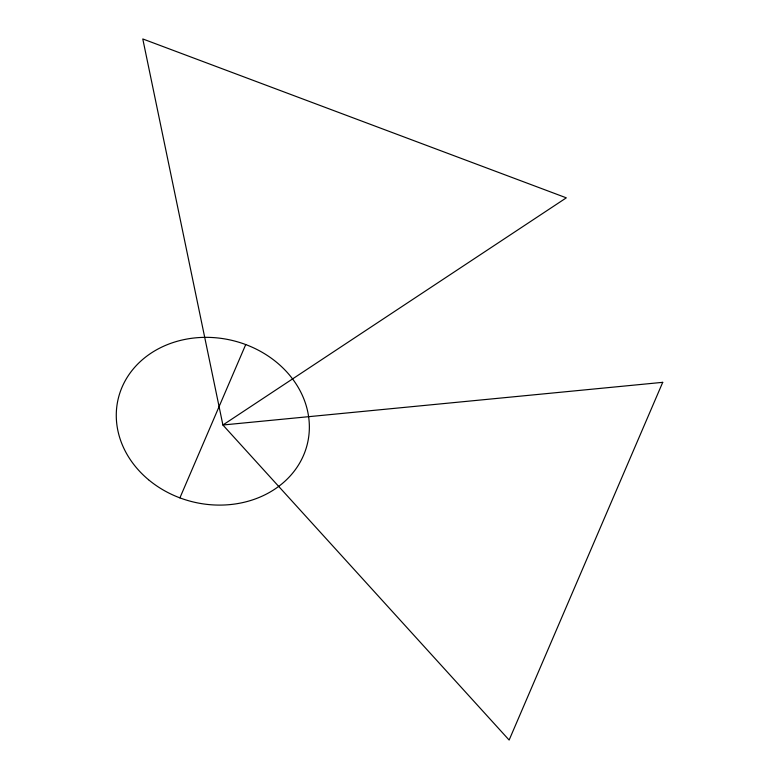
<?xml version="1.0" encoding="UTF-8"?>
<svg xmlns="http://www.w3.org/2000/svg" width="779" height="779" viewBox="0 0 779 779"><rect width="100%" height="100%" fill="white"/><g stroke="black" fill="none" stroke-linecap="round" stroke-linejoin="round"><path stroke-width="1.17" d="M179.9 497.878L245.726 344.571M662.725 382.333L509.135 740.05L222.901 425.003L142.781 38.95L566.314 197.837L222.901 425.003L662.725 382.333M148.526 479.728A97.229 83.08 13.2 0 0 307.335 444.011A97.229 83.08 13.2 0 0 182.588 339.917A97.229 83.08 13.2 0 0 148.526 479.728"/></g></svg>
